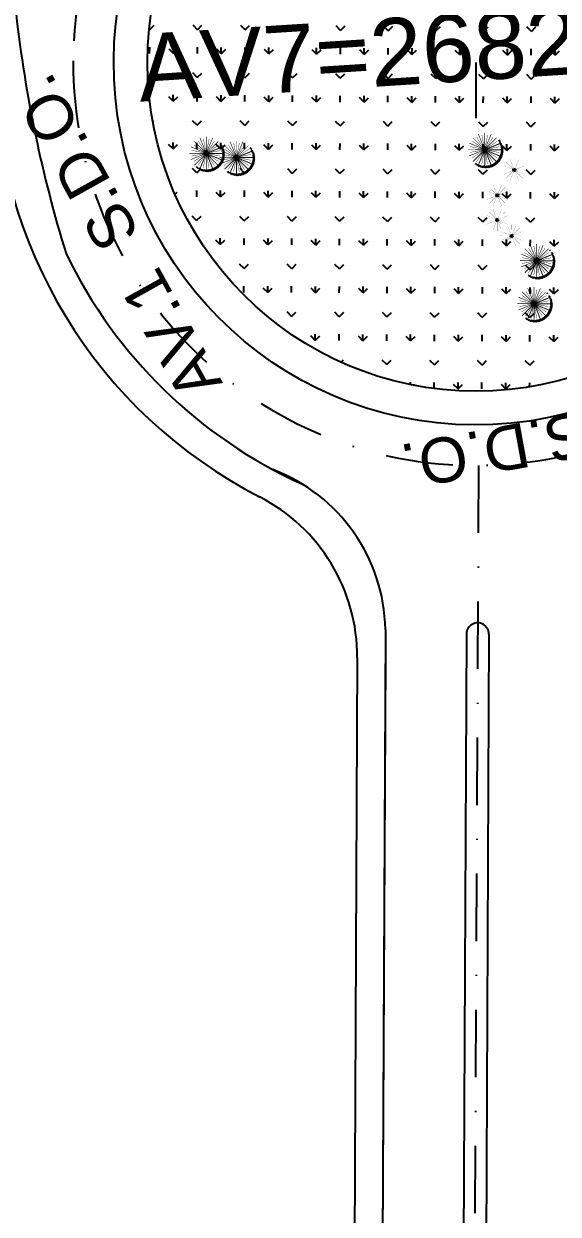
# Model space of a CAD drawing. Header units: millimetres. Extents: x -4430026 to 4783824, y 584 to 9593110.
# Drawn here: x 1630.5 to 1678, y 1622.3 to 1728.2 of the extents above; entities that cross this region are included whole.
import ezdxf

# ---------------------------------------------------------------- set-up
doc = ezdxf.new("R2010")
doc.units = ezdxf.units.MM
for name, pattern in [('DASHDOT', [1, 0.5, -0.25, 0, -0.25]), ('HIDDEN', [0.375, 0.25, -0.125]), ('HIDDEN2', [0.1875, 0.125, -0.0625])]:
    doc.linetypes.add(name, pattern=pattern)
for name, color, linetype in [('BOUNDARY VERDES', 92, 'Continuous'), ('Calçada', 1, 'Continuous'), ('COTAS', 8, 'Continuous'), ('Nomes de Ruas', 3, 'Continuous'), ('PAI_pDYD', 72, 'Continuous'), ('Parede', 4, 'Continuous'), ('POLIGONAL', 5, 'Continuous'), ('Projeção', 8, 'HIDDEN2'), ('QUADRA', 4, 'Continuous'), ('TRANSPLANTADA RETIRADA', 12, 'Continuous')]:
    doc.layers.add(name, color=color, linetype=linetype)
doc.styles.add('ARIAL', font='arial.ttf', dxfattribs={"height": 0.25})
doc.styles.add('ROMANS', font='romans.shx')
doc.dimstyles.new('BOLA100', dxfattribs={"dimscale": 0, "dimtxt": 1.9, "dimasz": 0.18, "dimexe": 0.18, "dimexo": 0.063, "dimgap": 0, "dimtad": 1, "dimzin": 4, "dimdsep": 46, "dimtxsty": 'ROMANS', "dimcen": 0.09, "dimse1": 1, "dimse2": 1, "dimsd1": 1, "dimsd2": 1, "dimclrt": 256, "dimaunit": 1, "dimadec": 4, "dimazin": 0, "dimtfac": 1.2, "dimtix": 1, "dimtmove": 2, "dimatfit": 3, "dimfxl": 1, "dimtvp": 2, "dimtolj": 1, "dimtzin": 4, "dimarcsym": 0})

# ---------------------------------------------------------------- blocks, each defined once
blk = doc.blocks.new('PALMEIRA_PROPOSTA')
at = {"linetype": 'Continuous'}
h = blk.add_hatch(dxfattribs=at)
h.set_pattern_fill('_USER', color=250, scale=0.1680349678048515, angle=315, style=0, pattern_type=0)
h.set_pattern_definition([(315, (-2.759752643576576, -4.606280417879745), (0.1188186652112737, 0.1188186652112736), [])])
h.paths.add_polyline_path([(4.606280417880498, -0.4062804178796711, 0.2167655817345071), (3.166033061457028, 2.759752643582601, -0.1811803007978053), (4.200000000000045, 0, -0.643701983375483), (-2.759752643576576, -3.166033061462272, 0.6932216010114453)])
blk.add_hatch(color=1, dxfattribs=at).paths.add_polyline_path([(-0.4, 0, 1), (0.4, 0, 1)])
at = {"color": 98, "linetype": 'Continuous', "const_width": 0.15}
for points in [[(-2.969848480983501, 2.969848480983444), (-0.2828427124745758, 0.2828427124746327)], [(-1.607270415933272, 3.880294036547411), (-0.1530733729459826, 0.3695518130044917)], [(0, 4.199999999999967), (0, 0.3999999999999986)], [(1.607270415933272, 3.880294036547468), (0.1530733729459826, 0.3695518130045699)], [(2.969848480983728, 2.969848480983558), (0.2828427124745758, 0.2828427124746327)], [(-4.200000000000045, -5.684341886080801e-14), (-0.4000000000000909, -5.684341886080801e-14)], [(-3.880294036547411, 1.607270415933158), (-0.3695518130045912, 0.1530733729458476)], [(3.880294036547639, 1.607270415933669), (0.3695518130043638, 0.1530733729463094)], [(4.200000000000045, -5.684341886080801e-14), (0.4000000000000909, -5.684341886080801e-14)], [(-3.880294036547184, -1.607270415933499), (-0.3695518130043638, -0.1530733729461531)], [(-2.969848480983501, -2.969848480983558), (-0.2828427124745758, -0.2828427124746327)], [(-1.607270415933272, -3.880294036547411), (-0.1530733729459826, -0.3695518130044917)], [(0, -4.199999999999967), (0, -0.3999999999999986)], [(1.607270415933726, -3.880294036547241), (0.1530733729464373, -0.3695518130043425)], [(2.969848480983501, -2.969848480983558), (0.2828427124745758, -0.2828427124746327)], [(3.880294036547639, -1.607270415933101), (0.3695518130045912, -0.1530733729458404)]]:
    blk.add_lwpolyline(points, dxfattribs=at)
at = {"color": 96, "linetype": 'Continuous', "const_width": 0.1}
for points in [[(-2.055609862172332, 3.07643756551937), (-0.222228093207832, 0.3325878449209654)], [(-0.7218341914597204, 3.628905537491853), (-0.07803612880638866, 0.3923141121612517)], [(0.7218341914597204, 3.628905537491853), (0.07803612880638866, 0.3923141121612517)], [(2.05560986217256, 3.07643756551937), (0.222228093207832, 0.3325878449209654)], [(-3.628905537491846, 0.7218341914596635), (-0.3923141121613298, 0.07803612880633182)], [(-3.076437565519427, 2.055609862172389), (-0.3325878449209085, 0.2222280932077751)], [(3.076437565519427, 2.055609862172389), (0.3325878449209085, 0.2222280932078888)], [(3.628905537491846, 0.7218341914596635), (0.3923141121613298, 0.07803612880633182)], [(-3.628905537491846, -0.7218341914597772), (-0.3923141121613298, -0.0780361288064455)], [(-3.076437565519427, -2.055609862172503), (-0.3325878449209085, -0.2222280932078888)], [(-2.055609862172332, -3.076437565519484), (-0.222228093207832, -0.3325878449209654)], [(-0.7218341914597204, -3.628905537491853), (-0.07803612880638866, -0.3923141121612517)], [(0.7218341914597204, -3.628905537491853), (0.07803612880638866, -0.3923141121612517)], [(2.055609862172332, -3.07643756551937), (0.222228093207832, -0.3325878449209654)], [(3.076437565519427, -2.055609862172389), (0.3325878449209085, -0.2222280932077751)], [(3.628905537491846, -0.7218341914597772), (0.3923141121613298, -0.0780361288064455)]]:
    blk.add_lwpolyline(points, dxfattribs=at)
at = {"color": 98, "linetype": 'Continuous', "true_color": 0x001a00, "const_width": 0.15}
for points in [[(4.202124618651624, -0.06979593471066892), (0.4021246186516692, -0.06979593471066892)], [(3.915288052638743, 1.522220272488596), (0.4045458290954684, 0.06802322950123596)], [(-2.920891963595523, -3.022992908696779), (-0.2338861950865976, -0.3359871401878536)], [(-1.542341798166262, -3.9104686694983), (-0.08814475517897336, -0.3997264459553804)], [(0.07054112755872666, -4.199999999999967), (0.07054112755872666, -0.3999999999999986)], [(1.682805993431657, -3.847883843890031), (0.228608950444368, -0.3371416203471327)], [(2.91985880070979, -3.019590013364777), (0.2328530322008646, -0.3325842448558518)], [(3.85491508766404, -1.667666406111209), (0.344172864120992, -0.2134693631239486)]]:
    blk.add_lwpolyline(points, dxfattribs=at)
at = {"color": 1, "linetype": 'Continuous'}
blk.add_circle((0, 0), 0.4, dxfattribs=at)
blk = doc.blocks.new('PALMEIRA RETIRADA')
at = {"layer": 'TRANSPLANTADA RETIRADA', "linetype": 'Continuous'}
blk.add_hatch(color=256, dxfattribs=at).paths.add_polyline_path([(-0.4, 0, 1), (0.4, 0, 1)])
at = {"layer": 'TRANSPLANTADA RETIRADA', "linetype": 'HIDDEN', "const_width": 0.05}
for points in [[(-4.200000000000045, -5.684341886080801e-14), (-0.4000000000000909, -5.684341886080801e-14)], [(-3.880294036547411, 1.607270415933158), (-0.3695518130045912, 0.1530733729458476)], [(-2.969848480983501, 2.969848480983444), (-0.2828427124745758, 0.2828427124746327)], [(-1.607270415933272, 3.880294036547411), (-0.1530733729459826, 0.3695518130044917)], [(0, 4.199999999999967), (0, 0.3999999999999986)], [(1.607270415933272, 3.880294036547468), (0.1530733729459826, 0.3695518130045699)], [(2.969848480983728, 2.969848480983558), (0.2828427124745758, 0.2828427124746327)], [(3.880294036547639, 1.607270415933669), (0.3695518130043638, 0.1530733729463094)], [(4.200000000000045, -5.684341886080801e-14), (0.4000000000000909, -5.684341886080801e-14)], [(-3.880294036547184, -1.607270415933499), (-0.3695518130043638, -0.1530733729461531)], [(-2.969848480983501, -2.969848480983558), (-0.2828427124745758, -0.2828427124746327)], [(-1.607270415933272, -3.880294036547411), (-0.1530733729459826, -0.3695518130044917)], [(0, -4.199999999999967), (0, -0.3999999999999986)], [(1.607270415933726, -3.880294036547241), (0.1530733729464373, -0.3695518130043425)], [(2.969848480983501, -2.969848480983558), (0.2828427124745758, -0.2828427124746327)], [(3.880294036547639, -1.607270415933101), (0.3695518130045912, -0.1530733729458404)]]:
    blk.add_lwpolyline(points, dxfattribs=at)
at = {"layer": 'TRANSPLANTADA RETIRADA', "linetype": 'Continuous'}
blk.add_circle((0, 0), 0.4, dxfattribs=at)
blk = doc.blocks.new('*D14071')
at = {"layer": 'DEFPOINTS', "color": 0, "linetype": 'ByBlock'}
for p in [(1670.649154770002, 1688.889521542243), (1670.649154770003, 1688.889521542243), (1669.767391297292, 1502.7532061757)]:
    blk.add_point(p, dxfattribs=at)
at = {"layer": 'COTAS', "linetype": 'ByBlock', "insert": (1669.258283692938, 1595.82586414092), "char_height": 1.9, "attachment_point": 5, "rotation": 89.72858091928738, "style": 'ROMANS'}
blk.add_mtext('\\A1;186.14', dxfattribs=at)

msp = doc.modelspace()

# ---------------------------------------------------------------- hatches: boundary and pattern name
at = {"layer": 'BOUNDARY VERDES', "linetype": 'ByBlock'}
h = msp.add_hatch(dxfattribs=at)
h.set_pattern_fill('ACET-2D-ACET-2D-GRASS', color=256, scale=3, angle=-0.271419311709254, style=0)
h.set_pattern_definition([(89.72858068829075, (-12463.19953804596, 8873.38966716007), (-2.121296541097392, 0.01004899765517337), [0.5624999999999998, -3.680140688999999]), (44.72858068829074, (-12463.19953804596, 8873.38966716007), (-2.111247543999205, 2.131345539314854), [0.5625, -2.4375]), (134.7285806882907, (-12463.19953804596, 8873.38966716007), (-2.131345539314854, -2.111247543999205), [0.5625, -2.4375])])
edge = h.paths.add_edge_path()
edge.add_ellipse((1670.726130594996, 1724.708605582547), major_axis=(-29.22519739150426, 0.138445492369255), ratio=0.9998098693193332, start_angle=0, end_angle=360)

# ---------------------------------------------------------------- linework, layer by layer
at = {"layer": 'Calçada'}
for p, q in [((1662.668600981141, 1674.311786327031, 2.439200347918062), (1661.83332126708, 1495.579944607711, 2.439200347918005)), ((1669.878089478215, 1673.889672301927, 2.439200347918005), (1669.09615099381, 1508.825964350651, 2.439200347918005)), ((1671.878067038416, 1673.880198023524, 2.439200347918005), (1671.096128553962, 1508.81649007411, 2.439200347918005)), ((1662.667974847933, 1671.771572997819, 2.439200347918005), (1661.896231780008, 1508.860071750683, 2.439200347918005))]:
    msp.add_line(p, q, dxfattribs=at)
for centre, radius, start, end in [((1745.950294782724, 1742.134978238554, 2.439200347918062), 116.8684431509828, 186.4358401585025, 197.1198000329064), ((1647.171341163626, 1674.020344826186, 2.439200347918062), 15.5, 1.077377551957883, 69.23781379304319)]:
    msp.add_arc(centre, radius, start, end, dxfattribs=at)
at = {"layer": 'Calçada', "extrusion": (-9.237127734246387e-05, -0.01949914560191965, 0.9998098693193335)}
msp.add_arc((1662.929898176719, 1681.493145984349, -31.17534774853291), 1.000000000326686, 2.172193491568226e-07, 180.0000003239496, dxfattribs=at)
at = {"layer": 'Calçada'}
for centre in [(1670.726130594996, 1724.708605582547, 2.439200347918005), (1670.726130594989, 1724.708605582548, 2.439200347918005), (1670.726130594989, 1724.708605582548, 2.439200347918005)]:
    msp.add_ellipse(centre, major_axis=(-32.22516373052985, 0.1526569213407446), ratio=0.9998098693193331, dxfattribs=at)
msp.add_ellipse((1670.716492534574, 1724.718356337987, 2.439200347918062), major_axis=(-24.83711642594679, 33.44373424164117), ratio=0.9640882757630234, start_param=1.375127081480962, end_param=2.096429665177699, dxfattribs=at)
at = {"layer": 'COTAS', "linetype": 'ByBlock'}
msp.add_line((1670.726130594982, 1724.708605582548, 2.439200347918005), (1670.702672910453, 1719.7567977743, 2.439200347918005), dxfattribs=at)
at = {"layer": 'POLIGONAL', "linetype": 'ByBlock'}
msp.add_line((1660.16800239673, 1671.783309816144, 2.439200347918005), (1659.333639217383, 1495.652983751277, 2.439200347918005), dxfattribs=at)
for centre, radius, start, end in [((1671.314147224245, 1724.705853560922, 2.439200347918005), 43.41354864836669, 179.8498159283334, 242.8154438539939), ((1644.172600865348, 1671.85908310502, 2.439200347918005), 15.99558100668756, 359.7285809194261, 62.81544385399516)]:
    msp.add_arc(centre, radius, start, end, dxfattribs=at)
at = {"layer": 'Projeção', "linetype": 'DASHDOT', "ltscale": 12}
msp.add_line((1670.949151133759, 1688.888100400626, 2.439200347918005), (1670.06738766105, 1502.751785034083, 2.439200347918005), dxfattribs=at)
at = {"layer": 'Projeção', "linetype": 'DASHDOT', "ltscale": 12, "elevation": 2.439200347918005}
msp.add_lwpolyline([(1634.901007257636, 1724.878316218653), (1634.901007257636, 1724.878316218653, 81.4954657872159), (1634.952537329124, 1726.635696119401)], format="xyb", dxfattribs=at)
at = {"layer": 'QUADRA'}
msp.add_circle((1670.726130594996, 1724.708605582547, 2.439200347918005), 29.22002922300486, dxfattribs=at)
msp.add_circle((1670.726130594996, 1724.708605582547, 2.439200347918005), 29.22002922300486, dxfattribs=at)

# ---------------------------------------------------------------- block references
at = {"layer": 'PAI_pDYD', "color": 2, "xscale": 0.3550421296895795, "yscale": 0.3550421296895365, "zscale": 0.3550421296895365, "rotation": 359.7285806882999}
for p in [(1646.733738014618, 1716.644983141565, 2.439200347918005), (1671.501339819559, 1716.974315469795, 2.439200347918005), (1649.420796650721, 1716.285720043264, 2.439200347918005), (1649.420796650721, 1716.285720043264, 2.439200347918005), (1649.420796650721, 1716.285720043264, 2.439200347918005), (1649.420796650721, 1716.285720043264, 2.439200347918005), (1649.420796650721, 1716.285720043264, 2.439200347918005), (1649.420796650721, 1716.285720043264, 2.439200347918005), (1676.121933166832, 1707.098808113552, 2.439200347918005), (1675.885367514793, 1703.269287669058, 79.20937033738856)]:
    msp.add_blockref('PALMEIRA_PROPOSTA', p, dxfattribs=at)
at = {"layer": 'TRANSPLANTADA RETIRADA', "xscale": 0.2380952380953897, "yscale": 0.2380952380954113, "zscale": 0.2380952380954113, "rotation": 359.7285806882895}
for p in [(1674.141668249993, 1715.154597286547, 2.439200347918005), (1672.626609554147, 1712.907827494735, 2.439200347918005), (1672.616228961851, 1710.716532871413, 2.439200347918005), (1673.906445570133, 1709.293989219288, 79.32598488627634)]:
    msp.add_blockref('PALMEIRA RETIRADA', p, dxfattribs=at)

# ---------------------------------------------------------------- texts
at = {"layer": 'Nomes de Ruas', "extrusion": (-0.05797964280638614, 0.06438499312680336, 0.9962393957679576), "style": 'ARIAL'}
msp.add_text('AV.1  S.D.O.', height=3.999999999999999, rotation=257.0325383361393, dxfattribs=at).set_placement((-2359.873115479673, -156.4605958239977, 18.72491273757377))
at = {"layer": 'Nomes de Ruas', "extrusion": (0.0865589626179618, -0.003822605184548597, 0.9962393957679578), "style": 'ARIAL'}
msp.add_text('AV.1  S.D.O.', height=3.999999999999999, rotation=102.9674616639009, dxfattribs=at).set_placement((1769.608588523668, -1612.341855657893, 142.6744068809878))
at = {"layer": 'Parede', "style": 'ARIAL', "oblique": 0.09441215860550636, "width": 0.9966188358766307}
msp.add_text('AV7=2682,32m²', height=5.998857709032674, rotation=3.640077828527539, dxfattribs=at).set_placement((1640.852637804049, 1721.227705790907, 2.439200347918005))

# ---------------------------------------------------------------- dimensions: what is measured, and where the dimension line sits
at = {"layer": 'COTAS', "linetype": 'ByBlock'}
dim = msp.add_aligned_dim(p1=(1669.767391297292, 1502.753206175699, 2.439200347918005), p2=(1670.649154770002, 1688.889521542242, 2.439200347918005), distance=-9.040850142413017e-13, dimstyle='BOLA100', override={"dimscale": 1, "dimfxl": 0.18}, dxfattribs=at)
dim.commit()
dim.dimension.update_dxf_attribs({"geometry": '*D14071', "text_midpoint": (1669.258283692938, 1595.82586414092, 2.439200347918005)})

doc.saveas('drawing.dxf')
